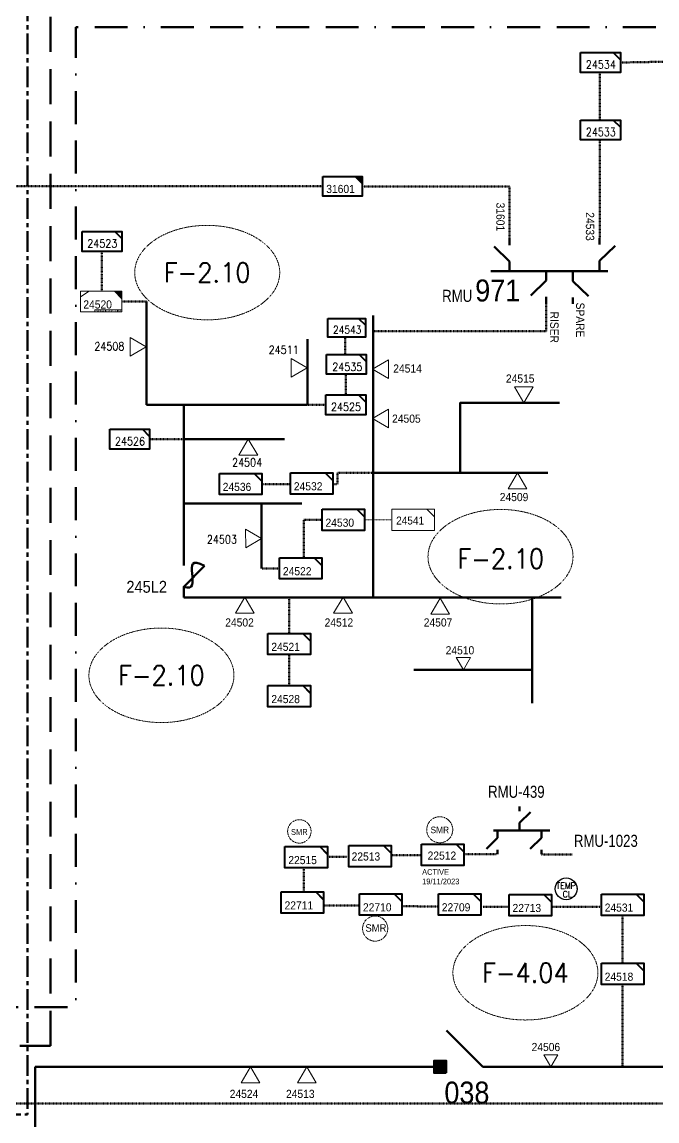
# Model space of a CAD drawing. Header units: metres. Extents: x 65984 to 144644, y -19036 to 23726.
# Drawn here: x 112093 to 112382, y 20495 to 20996 of the extents above; entities that cross this region are included whole.
import ezdxf
from ezdxf.enums import TextEntityAlignment as Align

# ---------------------------------------------------------------- set-up
doc = ezdxf.new("R2010")
doc.units = ezdxf.units.M
doc.header["$MEASUREMENT"] = 0
for name, pattern in [('( Border )', [1.75, 0.5, -0.25, 0.5, -0.25, 0, -0.25]), ('( Center )', [2, 1.25, -0.25, 0.25, -0.25]), ('DGN Style 3', [0.013877, 0, -0.013877]), ('HIDDEN2', [2381.25, 1587.5, -793.75])]:
    doc.linetypes.add(name, pattern=pattern)
doc.layers.get('0').update_dxf_attribs({"color": 95, "lineweight": 40})
for name, color, linetype, lineweight in [('ABS', 7, 'Continuous', 40), ('ABS NUMBER', 112, 'Continuous', 30), ('CONTRACTOR NAME', 95, 'Continuous', 40), ('d_eos', 111, 'Continuous', 40), ('d_eos no', 121, 'Continuous', 40), ('d_fco', 5, 'Continuous', 40), ('d_fco text', 95, 'Continuous', 40), ('d_oh branch', 94, 'Continuous', 40), ('d_switch', 95, 'Continuous', 40), ('d_tf', 1, 'Continuous', 40), ('d_tf no', 6, 'Continuous', 40), ('d_ug cable', 95, 'Continuous', 40), ('d_ug main line', 95, 'Continuous', 40), ('d_unit sub', 7, 'Continuous', 40), ('FDR  1  05', 172, 'Continuous', 40), ('FDR  1  16', 234, 'Continuous', 40), ('fedr no', 95, 'Continuous', 40), ('O H MAIN FEEDER', 4, 'Continuous', 100), ('SW N O', 114, 'Continuous', 30)]:
    doc.layers.add(name, color=color, linetype=linetype, lineweight=lineweight)
doc.styles.add('NASKHF', font='naskhf.shx', dxfattribs={"height": 8})
doc.styles.add('Style-Arial', font='arial.ttf')
doc.styles.add('Style-ENGINEERING', font='ENGINEERING.shx')
doc.styles.add('Style-msdefault', font='msdefault.shx')
doc.styles.add('Style-STANDARD', font='STANDARD.shx')

# ---------------------------------------------------------------- blocks, each defined once
blk = doc.blocks.new('SS')
at = {"color": 0, "linetype": 'ByBlock', "lineweight": -2, "flags": 128}
blk.add_lwpolyline([(6.95, 4.25), (10.45, 4.25), (10.45, 0.75)], close=True, dxfattribs=at)
at = {"color": 0, "linetype": 'ByBlock', "lineweight": -2, "extrusion": (0, 0, -1)}
blk.add_solid([(-6.95, 4.25), (-10.45, 4.25), (-10.45, 0.75)], dxfattribs=at)
at = {"color": 0, "linetype": 'ByBlock', "lineweight": -2}
blk.add_3dface([(-9.55, 4.25), (10.45, 4.25), (10.45, -5.75), (-9.55, -5.75)], dxfattribs=at)
blk = doc.blocks.new('ABS2_1_1')
at = {"color": 0, "linetype": 'ByBlock', "lineweight": -2, "ltscale": 500}
for q in [(-29900, 43500), (0, 0)]:
    blk.add_line((0, 13600), q, dxfattribs=at)
at = {"color": 0, "linetype": 'ByBlock', "lineweight": -2, "ltscale": 500, "flags": 128}
for points in [[(5000, 43600), (-5000, 43600), (-5000, 53600), (5000, 53600)], [(3791, 49653), (3791, 49653), (3791, 49653)]]:
    blk.add_lwpolyline(points, close=True, dxfattribs=at)
at = {"color": 0, "linetype": 'ByBlock', "lineweight": -2, "ltscale": 500}
for points in [[(5000, 43600), (-5000, 43600), (5000, 53600), (-5000, 53600)], [(3791, 49653), (3791, 49653), (3791, 49653)]]:
    blk.add_solid(points, dxfattribs=at)
blk = doc.blocks.new('*U679')
at = {"layer": 'd_fco', "color": 7, "linetype": 'Continuous', "lineweight": 100}
blk.add_line((-4.6, 4.21), (-10.13, 4.21), dxfattribs=at)
at = {"layer": 'd_fco', "color": 7, "linetype": 'Continuous', "lineweight": 100, "extrusion": (0, 0, -1), "flags": 128}
blk.add_lwpolyline([(-13.02, 4.21), (-7.07, 4.21), (4.4, -7.26)], dxfattribs=at)
at = {"layer": 'd_fco', "color": 7, "linetype": 'Continuous', "lineweight": 100}
blk.add_open_spline([(-4.4, -7.26), (-13, 7.69), (11.58, -7.67), (7.07, 4.21)], degree=3, dxfattribs=at)
blk = doc.blocks.new('TF_8')
at = {"color": 0, "linetype": 'ByBlock', "lineweight": -2}
blk.add_line((6.3, 4.95), (9.9, 1.35), dxfattribs=at)
blk.add_3dface([(-10.1, 4.95), (9.9, 4.95), (9.9, -5.05), (-10.1, -5.05)], dxfattribs=at)
blk = doc.blocks.new('exist.us-1000kva')
at = {"color": 0, "linetype": 'ByBlock', "lineweight": -2, "flags": 128}
blk.add_lwpolyline([(40, 12.9), (32.8, 20), (40, 20)], close=True, dxfattribs=at)
at = {"color": 0, "linetype": 'ByBlock', "lineweight": -2, "extrusion": (0, 0, -1)}
blk.add_solid([(-40, 12.9), (-32.8, 20), (-40, 20)], dxfattribs=at)
at = {"color": 0, "linetype": 'ByBlock', "lineweight": -2, "xscale": 2, "yscale": 2}
blk.add_blockref('TF_8', (20.2, 10.1), dxfattribs=at)
blk = doc.blocks.new('*U2135')
at = {"layer": 'd_unit sub', "color": 94, "linetype": 'Continuous', "lineweight": 40, "flags": 128}
blk.add_lwpolyline([(20, 10), (20, 2.7), (12.8, 10)], close=True, dxfattribs=at)
at = {"layer": 'd_unit sub', "color": 94, "linetype": 'Continuous', "lineweight": 40, "xscale": 2, "yscale": 2, "zscale": 0.8845711694560098, "rotation": 359.9999999999999}
blk.add_blockref('TF_8', (0.2, 0.1), dxfattribs=at)
blk = doc.blocks.new('TRA1_608')
at = {"layer": 'd_tf', "color": 94, "linetype": 'Continuous', "lineweight": 0, "ltscale": 0.000426762, "flags": 128}
blk.add_lwpolyline([(-5.05, 8.63), (4.95, 8.64), (0, 0)], close=True, dxfattribs=at)
blk = doc.blocks.new('TRA1_609')
at = {"layer": 'd_tf', "color": 7, "linetype": 'Continuous', "lineweight": 0, "ltscale": 0.000426762, "flags": 128}
blk.add_lwpolyline([(-5.05, 8.63), (4.95, 8.64), (0, 0)], close=True, dxfattribs=at)
blk = doc.blocks.new('TRA1_611')
at = {"layer": 'd_tf', "color": 7, "linetype": 'Continuous', "lineweight": 0, "ltscale": 0.000426762, "flags": 128}
blk.add_lwpolyline([(10, -17), (0, 0), (-10, -17)], close=True, dxfattribs=at)
blk = doc.blocks.new('TRA1_610')
at = {"layer": 'd_tf', "color": 7, "linetype": 'Continuous', "lineweight": 0, "ltscale": 0.000426762, "xscale": 1.000046566088347, "yscale": 1.000046566088347, "zscale": 1.000046566088347, "rotation": 180.0000042736749}
blk.add_blockref('TRA1_611', (0, 0), dxfattribs=at)
blk = doc.blocks.new('*U2223')
at = {"layer": 'd_unit sub', "color": 7, "linetype": 'Continuous', "lineweight": 40, "flags": 128}
blk.add_lwpolyline([(20, 10), (20, 2.7), (12.8, 10)], close=True, dxfattribs=at)
at = {"layer": 'd_unit sub', "color": 7, "linetype": 'Continuous', "lineweight": 40, "xscale": 2, "yscale": 2, "zscale": 0.8845711694560098, "rotation": 359.9999999999999}
blk.add_blockref('TF_8', (0.2, 0.1), dxfattribs=at)
blk = doc.blocks.new('*U2256')
at = {"layer": 'd_unit sub', "color": 7, "linetype": 'Continuous', "lineweight": 40, "flags": 128}
blk.add_lwpolyline([(5.46, 4.27), (8.54, 4.27), (8.54, 1.2)], close=True, dxfattribs=at)
at = {"layer": 'd_unit sub', "color": 7, "linetype": 'Continuous', "lineweight": 40, "xscale": 0.8535245333131425, "yscale": 0.8535245333131425, "zscale": 0.4018259368777647}
blk.add_blockref('TF_8', (0.09, 0.05), dxfattribs=at)
blk = doc.blocks.new('*U2164')
at = {"layer": 'd_unit sub', "color": 2, "linetype": 'Continuous', "lineweight": 40, "flags": 128}
blk.add_lwpolyline([(20, 10), (20, 2.7), (12.8, 10)], close=True, dxfattribs=at)
at = {"layer": 'd_unit sub', "color": 2, "linetype": 'Continuous', "lineweight": 40, "xscale": 2, "yscale": 2, "zscale": 0.8845711694560098, "rotation": 359.9999999999999}
blk.add_blockref('TF_8', (0.2, 0.1), dxfattribs=at)
blk = doc.blocks.new('TRA1_605')
at = {"layer": 'd_tf', "color": 94, "linetype": 'Continuous', "lineweight": 0, "ltscale": 0.000426762, "flags": 128}
blk.add_lwpolyline([(10, -17), (0, 0), (-10, -17)], close=True, dxfattribs=at)
blk = doc.blocks.new('TRA1_604')
at = {"layer": 'd_tf', "color": 94, "linetype": 'Continuous', "lineweight": 0, "ltscale": 0.000426762, "xscale": 1.000046566088347, "yscale": 1.000046566088347, "zscale": 1.000046566088347, "rotation": 180.0000042736749}
blk.add_blockref('TRA1_605', (0, 0), dxfattribs=at)
blk = doc.blocks.new('*U3527')
at = {"layer": 'SW N O', "color": 1}
blk.add_circle((0, 0), 16.8, dxfattribs=at)
at = {"layer": 'SW N O', "color": 1, "insert": (1.7, -1.8), "char_height": 9.6, "attachment_point": 5, "line_spacing_factor": 0.812622, "style": 'Style-STANDARD'}
blk.add_mtext('TEMP.\\PCL', dxfattribs=at)
blk = doc.blocks.new('*U3819')
at = {"layer": 'd_unit sub', "color": 7, "linetype": 'Continuous', "lineweight": 13, "flags": 128}
blk.add_lwpolyline([(20, 10), (20, 2.7), (12.8, 10)], close=True, dxfattribs=at)
at = {"layer": 'd_unit sub', "color": 7, "linetype": 'Continuous', "lineweight": 13, "xscale": 2, "yscale": 2, "zscale": 0.7099110778313442, "rotation": 359.9999999999999}
blk.add_blockref('TF_8', (0.2, 0.1), dxfattribs=at)
blk = doc.blocks.new('*U3868')
at = {"layer": 'd_unit sub', "color": 7, "linetype": 'Continuous', "lineweight": 40, "flags": 128}
blk.add_lwpolyline([(5.46, 4.27), (8.54, 4.27), (8.54, 1.2)], close=True, dxfattribs=at)
at = {"layer": 'd_unit sub', "color": 7, "linetype": 'Continuous', "lineweight": 40, "xscale": 0.8535245333131424, "yscale": 0.8535245333131424, "zscale": 0.382560256587331}
blk.add_blockref('TF_8', (0.09, 0.05), dxfattribs=at)

msp = doc.modelspace()

# ---------------------------------------------------------------- linework, layer by layer
at = {"layer": 'CONTRACTOR NAME', "color": 1, "lineweight": 13, "ltscale": 0.498271, "flags": 128}
for points in [[(112131.08, 20863.53), (112126.15, 20863.53), (112126.15, 20864.52), (112131.08, 20864.52)], [(112136.5, 20863.53), (112131.08, 20863.53), (112131.08, 20864.52), (112136.5, 20864.52)], [(112138.5, 20863.53), (112136.5, 20863.53), (112136.5, 20864.52), (112138.5, 20864.52)]]:
    msp.add_lwpolyline(points, close=True, dxfattribs=at)
at = {"layer": 'd_eos', "color": 7, "linetype": 'Continuous', "lineweight": 211, "ltscale": 0.638341}
for p, q in [((112315.06, 20893.96), (112315.06, 20896.79)), ((112356.06, 20894.26), (112356.06, 20897.08)), ((112315.06, 20886.52), (112308.05, 20893.31)), ((112356.06, 20886.82), (112363.07, 20893.61)), ((112315.06, 20881.87), (112315.06, 20886.52)), ((112356.06, 20882.17), (112356.06, 20886.82)), ((112306.55, 20882.16), (112359.8, 20882.17)), ((112331.77, 20882.46), (112331.77, 20877.81)), ((112343.92, 20882.17), (112343.92, 20877.52)), ((112331.77, 20877.81), (112324.77, 20871.01)), ((112343.92, 20877.52), (112350.92, 20870.72)), ((112331.77, 20870.36), (112331.77, 20867.54)), ((112343.92, 20870.07), (112343.92, 20867.25))]:
    msp.add_line(p, q, dxfattribs=at)
at = {"layer": 'd_eos', "color": 7, "linetype": 'Continuous', "lineweight": 211, "ltscale": 0.465351}
for p, q in [((112319.52, 20636.36), (112319.52, 20638.42)), ((112319.52, 20630.93), (112324.62, 20635.89)), ((112319.52, 20627.55), (112319.52, 20630.93)), ((112307.65, 20627.55), (112333.44, 20627.54)), ((112309.59, 20627.55), (112309.59, 20624.16)), ((112329.52, 20627.54), (112329.52, 20624.15)), ((112309.59, 20624.16), (112304.49, 20619.2)), ((112329.52, 20624.15), (112324.42, 20619.2)), ((112309.59, 20618.73), (112309.59, 20616.67)), ((112329.52, 20618.73), (112329.52, 20616.67))]:
    msp.add_line(p, q, dxfattribs=at)
at = {"layer": 'd_oh branch', "color": 7, "linetype": 'Continuous', "lineweight": 100}
for p, q in [((112149.65, 20868.24), (112149.65, 20821.23)), ((112252.9, 20733.28), (112252.9, 20861.85)), ((112222.95, 20821.23), (112222.95, 20851.07)), ((112222.95, 20821.23), (112149.65, 20821.23)), ((112166.69, 20821.23), (112166.69, 20748.54)), ((112212.52, 20805.59), (112166.69, 20805.59)), ((112253.14, 20790.28), (112332.48, 20790.28)), ((112220.45, 20776.42), (112166.69, 20776.42)), ((112202.05, 20776.42), (112202.05, 20746.82)), ((112166.67, 20733.58), (112338.54, 20733.58)), ((112325.37, 20733.58), (112325.37, 20685.53)), ((112271.39, 20700.67), (112325.37, 20700.67))]:
    msp.add_line(p, q, dxfattribs=at)
at = {"layer": 'd_oh branch', "color": 7, "linetype": 'Continuous', "lineweight": 100, "flags": 128}
msp.add_lwpolyline([(112292.55, 20790.28), (112292.55, 20822.23), (112337.77, 20822.23)], dxfattribs=at)
at = {"layer": 'd_ug cable', "color": 7, "linetype": 'DGN Style 3', "lineweight": 140}
for p, q in [((111867.62, 20920.76), (112229.99, 20920.76)), ((112129.44, 20891.11), (112129.44, 20872.94)), ((112149.65, 20868.24), (112138.5, 20868.24)), ((112240.12, 20851.98), (112240.12, 20843.94)), ((112240.41, 20835.16), (112240.41, 20825.77)), ((112222.95, 20821.23), (112231.39, 20821.23)), ((112151.12, 20805.59), (112166.69, 20805.59)), ((112210.3, 20746.82), (112202.05, 20746.82)), ((112214.66, 20733.58), (112214.66, 20717.22)), ((112214.66, 20707.57), (112214.66, 20693.45))]:
    msp.add_line(p, q, dxfattribs=at)
at = {"layer": 'd_ug cable', "color": 7, "linetype": 'DGN Style 3', "lineweight": 13}
msp.add_line((112261.37, 20768.94), (112249.08, 20768.94), dxfattribs=at)
at = {"layer": 'd_ug cable', "color": 94, "linetype": 'DGN Style 3', "lineweight": 140}
for p, q in [((112231.87, 20615.55), (112241.11, 20615.55)), ((112221.32, 20600.22), (112221.32, 20610.18)), ((112230.3, 20593.3), (112246.82, 20593.31)), ((112282.64, 20592.94), (112265.89, 20593.03)), ((112314.71, 20592.83), (112302.76, 20592.83)), ((112356.76, 20592.83), (112334.22, 20592.83)), ((112366.48, 20567.09), (112366.48, 20588.88)), ((112366.48, 20519.93), (112366.48, 20557.45))]:
    msp.add_line(p, q, dxfattribs=at)
at = {"layer": 'd_ug cable', "color": 251, "linetype": 'HIDDEN2', "lineweight": 106, "ltscale": 0.01}
msp.add_lwpolyline([(111853.85, 20529.49), (112105.94, 20529.49), (112105.94, 21006.08), (112649.02, 21006.08), (112649.02, 21060.93)], dxfattribs=at)
at = {"layer": 'd_ug cable', "color": 7, "linetype": 'DGN Style 3', "lineweight": 140, "flags": 128}
for points in [[(112365.53, 20977.07), (112388.87, 20977.48)], [(112356.16, 20950.88), (112356.16, 20972.54)], [(112356.16, 20897.33), (112356.16, 20941.82)], [(112315.06, 20896.79), (112315.06, 20920.68), (112247.85, 20920.68)], [(112331.77, 20867.54), (112331.77, 20854.83), (112252.9, 20854.83)], [(112253.14, 20790.28), (112236.72, 20790.28), (112236.72, 20785.21), (112234.57, 20785.21)], [(112215.27, 20785.21), (112202.18, 20785.21)], [(112229.68, 20768.92), (112221.43, 20768.92), (112221.43, 20751.64)]]:
    msp.add_lwpolyline(points, dxfattribs=at)
at = {"layer": 'd_ug cable', "color": 94, "linetype": 'DGN Style 3', "lineweight": 140, "flags": 128}
for points in [[(112274.89, 20616.28), (112260.99, 20616.28)], [(112308.89, 20616.69), (112294.99, 20616.69)], [(112343.51, 20616.65), (112329.61, 20616.65)]]:
    msp.add_lwpolyline(points, dxfattribs=at)
at = {"layer": 'd_ug cable', "color": 194, "linetype": 'DGN Style 3', "lineweight": 100, "flags": 128}
msp.add_lwpolyline([(111987.52, 20104.02), (112792.37, 20104.02), (112792.37, 20503.29), (111987.52, 20503.29)], close=True, dxfattribs=at)
at = {"layer": 'd_ug cable', "color": 2, "linetype": 'DGN Style 3', "lineweight": 13}
for centre, radius in [((112219.31, 20627.09), 5.34), ((112283.24, 20627.85), 5.93), ((112253.83, 20582.87), 5.73)]:
    msp.add_circle(centre, radius, dxfattribs=at)
at = {"layer": 'd_ug main line', "color": 194, "linetype": '( Border )', "lineweight": 140, "ltscale": 30, "flags": 128}
msp.add_lwpolyline([(111708.02, 20547.14), (112117.6, 20547.14), (112117.6, 20993.15), (112745.11, 20993.15), (112745.11, 21140.21)], dxfattribs=at)
at = {"layer": 'FDR  1  05', "color": 7, "linetype": 'Continuous', "lineweight": 13}
msp.add_line((112119.67, 20870.4), (112123.63, 20872.94), dxfattribs=at)
at = {"layer": 'FDR  1  16', "color": 3, "linetype": '( Center )', "lineweight": 140, "ltscale": 7.500037, "flags": 128}
msp.add_lwpolyline([(111933.11, 20498.27), (112095.51, 20498.27), (112095.51, 21019.22), (112328.02, 21019.22), (112328.02, 21054.14)], dxfattribs=at)
at = {"layer": 'fedr no', "color": 82, "linetype": 'DGN Style 3', "lineweight": 13, "true_color": 0x1dc70e}
for centre in [(112177.36, 20881.44), (112310.91, 20752.14), (112156.51, 20698.15), (112322.25, 20562.75)]:
    msp.add_ellipse(centre, major_axis=(33.02, 0), ratio=0.651175, dxfattribs=at)
at = {"layer": 'O H MAIN FEEDER', "color": 94, "lineweight": 211, "ltscale": 0.426762}
msp.add_line((112099.04, 20519.93), (112099.04, 20328.12), dxfattribs=at)
at = {"layer": 'O H MAIN FEEDER', "color": 94, "lineweight": 211, "ltscale": 0.498271}
msp.add_line((112306.02, 20519.93), (112654.08, 20519.93), dxfattribs=at)
at = {"layer": 'O H MAIN FEEDER', "color": 94, "lineweight": 211, "ltscale": 0.498271, "flags": 128}
msp.add_lwpolyline([(112099.04, 20519.93), (112282.88, 20519.93)], dxfattribs=at)

# ---------------------------------------------------------------- block references
at = {"layer": 'ABS', "color": 7, "linetype": 'Continuous', "lineweight": 211, "ltscale": 0.829472, "xscale": 0.000555747191877611, "yscale": -0.0005557471918776113, "zscale": 0.0003680335276451397, "rotation": 270.0000000000002}
msp.add_blockref('ABS2_1_1', (112310.44, 20519.93), dxfattribs=at)
at = {"layer": 'd_fco', "color": 7, "linetype": 'Continuous', "lineweight": 100, "extrusion": (0, 0, -1), "xscale": 0.8229668370899434, "yscale": 0.8229668370899434, "zscale": 0.8229668370899434, "rotation": 269.999999999559}
msp.add_blockref('*U679', (-112170.13, 20744.29), dxfattribs=at)
at = {"layer": 'd_tf', "color": 7, "linetype": 'Continuous', "lineweight": 0, "ltscale": 0.000426762}
for name, p, xscale, yscale, zscale, rotation in [('TRA1_610', (112149.56, 20847.61), 0.4267628141947012, 0.4267628141947012, 0.4267628141947012, 89.90821925562032), ('TRA1_610', (112222.88, 20838.06), 0.4267628141947012, 0.4267628141947012, 0.4267628141947012, 89.90821925562032), ('TRA1_610', (112252.62, 20837.51), 0.4267628141947012, 0.4267628141947012, 0.4267628141947012, 269.9082192556203), ('TRA1_610', (112252.62, 20815.01), 0.4267628141947012, 0.4267628141947012, 0.4267628141947012, 269.9082192556203), ('TRA1_610', (112318.62, 20790.27), 0.4267628141947012, 0.4267628141947012, 0.4267628141947012, 179.9082192556203), ('TRA1_610', (112194.54, 20733.68), 0.4267628141947012, 0.4267628141947012, 0.4267628141947012, 179.9082192556203), ('TRA1_610', (112239.22, 20733.68), 0.4267628141947012, 0.4267628141947012, 0.4267628141947012, 179.9082192556203), ('TRA1_610', (112283.45, 20733.19), 0.4267628141947012, 0.4267628141947012, 0.4267628141947012, 179.9082192556203), ('TRA1_609', (112294.02, 20700.67), 0.6401422308442759, 0.6401422308442759, 0.6401422308442759, 359.908396840603)]:
    msp.add_blockref(name, p, dxfattribs=dict(at, xscale=xscale, yscale=yscale, zscale=zscale, rotation=rotation))
at = {"layer": 'd_tf', "color": 7, "linetype": 'Continuous', "lineweight": 0, "ltscale": 0.000426762, "extrusion": (0, 0, -1), "xscale": 0.4267628141947012, "yscale": 0.4267628141947012, "zscale": 0.4267628141947012}
for p, rotation in [((-112321.53, 20822.23), 359.9082192556203), ((-112196.07, 20805.58), 179.9082192556203), ((-112202.12, 20760.39), 269.9082192556203)]:
    msp.add_blockref('TRA1_610', p, dxfattribs=dict(at, rotation=rotation))
at = {"layer": 'd_tf', "color": 94, "linetype": 'Continuous', "lineweight": 0, "ltscale": 0.000426762}
for name, p, xscale, yscale, zscale, rotation in [('TRA1_608', (112333.89, 20519.93), 0.6401422308442759, 0.6401422308442759, 0.6401422308442759, 359.908396840603), ('TRA1_604', (112197.07, 20519.92), 0.4267628141947011, 0.4267628141947011, 0.4267628141947011, 179.9082192556203), ('TRA1_604', (112222.71, 20519.92), 0.4267628141947011, 0.4267628141947011, 0.4267628141947011, 179.9082192556203)]:
    msp.add_blockref(name, p, dxfattribs=dict(at, xscale=xscale, yscale=yscale, zscale=zscale, rotation=rotation))
at = {"layer": 'd_unit sub', "color": 7, "linetype": 'Continuous', "lineweight": 40}
for name, p, xscale, yscale, zscale in [('*U2256', (112356.46, 20977.06), 1.062057541562809, 1.062057541562809, 1.062057541562809), ('*U2256', (112356.46, 20946.34), 1.062057541562809, 1.062057541562809, 1.062057541562809), ('SS', (112238.52, 20921.35), 0.8932250764363355, 0.8932250764363355, 0.4466125382181678), ('*U2256', (112129.43, 20895.64), 1.062057541562809, 1.062057541562809, 1.062057541562809), ('*U3868', (112240.81, 20856.26), 1.003988347919865, 1.003988347919865, 1.003988347919865), ('*U2256', (112240.72, 20839.68), 1.062057541562809, 1.062057541562809, 1.062057541562809), ('*U2256', (112240.46, 20821.23), 1.062057541562809, 1.062057541562809, 1.062057541562809), ('*U2256', (112142.05, 20805.58), 1.062057541562809, 1.062057541562809, 1.062057541562809), ('*U2223', (112224.93, 20785.48), 0.4824510241714298, 0.4824510241714298, 0.4824510241714298), ('*U2223', (112192.54, 20785.21), 0.4824510241714298, 0.4824510241714298, 0.4824510241714298), ('*U2223', (112239.34, 20768.92), 0.4824510241714298, 0.4824510241714298, 0.4824510241714298), ('*U2223', (112219.96, 20746.82), 0.4824510241714298, 0.4824510241714298, 0.4824510241714298), ('*U2223', (112214.67, 20712.4), 0.4824510241714298, 0.4824510241714298, 0.4824510241714298), ('*U2223', (112214.67, 20688.62), 0.4824510241714298, 0.4824510241714298, 0.4824510241714298)]:
    msp.add_blockref(name, p, dxfattribs=dict(at, xscale=xscale, yscale=yscale, zscale=zscale))
at = {"layer": 'd_unit sub', "color": 7, "linetype": 'Continuous', "lineweight": 13, "xscale": 0.4869306125603894, "yscale": 0.4869306125603894, "zscale": 0.4869306125603894, "rotation": 359.9999999999999}
msp.add_blockref('*U3819', (112271.12, 20768.96), dxfattribs=at)
at = {"layer": 'd_unit sub', "color": 2, "linetype": 'Continuous', "lineweight": 40, "xscale": 0.4824510241714298, "yscale": 0.4824510241714298, "zscale": 0.4824510241714298}
for p in [(112222.42, 20615.34), (112284.55, 20616.45), (112256.39, 20593.84)]:
    msp.add_blockref('*U2164', p, dxfattribs=at)
at = {"layer": 'd_unit sub', "color": 94, "linetype": 'Continuous', "lineweight": 40, "xscale": 0.4824510241714298, "yscale": 0.4824510241714298, "zscale": 0.4824510241714298}
for p in [(112251.44, 20615.86), (112220.7, 20594.71), (112292.31, 20593.86), (112324.51, 20593.54), (112366.49, 20593.7), (112366.49, 20562.27)]:
    msp.add_blockref('*U2135', p, dxfattribs=at)
at = {"layer": 'FDR  1  05', "color": 7, "linetype": 'Continuous', "lineweight": 13, "xscale": 0.4706953856588768, "yscale": 0.4706953856588768, "zscale": 0.4267622666565712, "rotation": 359.9999999999999}
msp.add_blockref('exist.us-1000kva', (112119.67, 20863.53), dxfattribs=at)
at = {"layer": 'SW N O', "color": 1, "xscale": 0.2950694635422144, "yscale": 0.2950694635422144, "zscale": 0.2950694635422144}
msp.add_blockref('*U3527', (112340.82, 20600.96), dxfattribs=at)

# ---------------------------------------------------------------- texts
at = {"layer": 'ABS NUMBER', "color": 7, "lineweight": 140, "style": 'Style-Arial', "width": 0.88}
msp.add_text('038', height=10, dxfattribs=at).set_placement((112285.35, 20513.22), align=Align.TOP_LEFT)
at = {"layer": 'CONTRACTOR NAME', "color": 1, "lineweight": 13, "style": 'Style-msdefault', "width": 0.945946}
for s, height, p in [('1500 KVA', 0.653, (112126.29, 20864.32)), ('2020.06.01', 0.653, (112131.31, 20864.36)), ('BDC', 0.572, (112136.84, 20864.32))]:
    msp.add_text(s, height=height, dxfattribs=at).set_placement(p, align=Align.TOP_LEFT)
at = {"layer": 'd_eos no', "color": 7, "linetype": 'Continuous', "lineweight": 140, "style": 'Style-Arial', "width": 0.88}
msp.add_text('971', height=10, dxfattribs=at).set_placement((112299.39, 20878.3), align=Align.TOP_LEFT)
at = {"layer": 'd_eos no', "color": 7, "linetype": 'Continuous', "lineweight": 53, "style": 'Style-msdefault', "width": 0.818182}
for s, p in [('RMU', (112284.35, 20873.61)), ('RMU-439', (112305.25, 20647.89)), ('RMU-1023', (112344.34, 20625.57))]:
    msp.add_text(s, height=5.5, dxfattribs=at).set_placement(p, align=Align.TOP_LEFT)
at = {"layer": 'd_fco text', "color": 7, "linetype": 'Continuous', "lineweight": 80, "style": 'Style-msdefault', "width": 0.916667}
msp.add_text('245L2', height=5.423, dxfattribs=at).set_placement((112140.55, 20741.14), align=Align.TOP_LEFT)
at = {"layer": 'd_switch', "color": 7, "linetype": 'Continuous', "lineweight": 30, "style": 'Style-ENGINEERING', "width": 0.921053}
msp.add_text('31601', height=3.8, rotation=270, dxfattribs=at).set_placement((112312.8, 20913.31), align=Align.TOP_LEFT)
msp.add_text('24533', height=3.8, rotation=270, dxfattribs=at).set_placement((112353.58, 20895.91), align=Align.TOP_RIGHT)
at = {"layer": 'd_switch', "color": 3, "linetype": 'Continuous', "lineweight": 30, "style": 'Style-ENGINEERING', "width": 0.921053}
for s, rotation, p in [('SPARE', 270.0075, (112349.14, 20851.93)), ('RISER', 270, (112337.34, 20849.42))]:
    msp.add_text(s, height=3.8, rotation=rotation, dxfattribs=at).set_placement(p, align=Align.TOP_RIGHT)
at = {"layer": 'd_tf no', "color": 7, "linetype": 'Continuous', "lineweight": 40, "style": 'Style-STANDARD', "width": 0.945946}
for s, height, p in [('24534', 3.7, (112356.59, 20976.14)), ('24533', 3.7, (112356.59, 20945.42)), ('24523', 3.7, (112129.56, 20894.72)), ('24543', 3.502, (112241.13, 20855.44)), ('24508', 3.7, (112132.83, 20847.89)), ('24511', 3.7, (112212.21, 20846.33)), ('24535', 3.7, (112241.12, 20838.54)), ('24525', 3.7, (112240.59, 20820.31)), ('24526', 3.7, (112142.18, 20804.66)), ('24504', 3.7, (112195.53, 20795.06)), ('24503', 3.7, (112184.03, 20760.02))]:
    msp.add_text(s, height=height, dxfattribs=at).set_placement(p, align=Align.MIDDLE_CENTER)
at = {"layer": 'd_tf no', "color": 7, "linetype": 'Continuous', "lineweight": 40, "style": 'Style-msdefault', "width": 0.945946}
for s, p in [('31601', (112231.57, 20921.37)), ('24514', (112262.06, 20839.64)), ('24515', (112313.38, 20835.08)), ('24505', (112261.54, 20816.82)), ('24536', (112184.42, 20785.76)), ('24532', (112216.81, 20786.03)), ('24509', (112310.57, 20781.13)), ('24530', (112231.22, 20769.47)), ('24522', (112211.84, 20747.37)), ('24502', (112185.56, 20724.05)), ('24512', (112230.81, 20724.05)), ('24507', (112275.96, 20724.05)), ('24521', (112206.55, 20712.95)), ('24510', (112285.93, 20711.38)), ('24528', (112206.55, 20689.18))]:
    msp.add_text(s, height=3.7, dxfattribs=at).set_placement(p, align=Align.TOP_LEFT)
at = {"layer": 'd_tf no', "color": 7, "linetype": 'Continuous', "lineweight": 13, "style": 'Style-msdefault', "width": 0.945946}
for s, height, p in [('24520', 3.7, (112120.95, 20868.8)), ('24541', 3.612, (112263.4, 20770.39))]:
    msp.add_text(s, height=height, dxfattribs=at).set_placement(p, align=Align.TOP_LEFT)
at = {"layer": 'd_tf no', "color": 1, "linetype": 'Continuous', "lineweight": 40, "style": 'Style-msdefault', "width": 0.945946}
for height, p in [(2.697, (112215.51, 20628.2)), (2.997, (112279.06, 20629.29))]:
    msp.add_text('SMR', height=height, dxfattribs=at).set_placement(p, align=Align.TOP_LEFT)
at = {"layer": 'd_tf no', "color": 2, "linetype": 'Continuous', "lineweight": 40, "style": 'Style-msdefault', "width": 0.945946}
for s, p in [('22515', (112214.29, 20615.9)), ('22512', (112277.72, 20617.93)), ('22710', (112248.27, 20594.39))]:
    msp.add_text(s, height=3.7, dxfattribs=at).set_placement(p, align=Align.TOP_LEFT)
at = {"layer": 'd_tf no', "color": 94, "linetype": 'Continuous', "lineweight": 40, "style": 'Style-msdefault', "width": 0.945946}
for s, p in [('22513', (112243.11, 20617.54)), ('22711', (112212.58, 20595.27)), ('22709', (112284.18, 20594.41)), ('22713', (112316.39, 20594.09)), ('24531', (112358.36, 20594.26)), ('24518', (112358.36, 20562.82)), ('24506', (112325.07, 20530.81)), ('24524', (112187.6, 20509.48)), ('24513', (112213.24, 20509.48))]:
    msp.add_text(s, height=3.7, dxfattribs=at).set_placement(p, align=Align.TOP_LEFT)
at = {"layer": 'd_tf no', "color": 121, "linetype": 'Continuous', "lineweight": 40, "insert": (112275.22, 20609.93), "char_height": 2.5941, "attachment_point": 1, "style": 'NASKHF'}
msp.add_mtext('\\Fmsdefault;\\H1x;\\W0.945946;ACTIVE\\P19/11/2023', dxfattribs=at)
at = {"layer": 'd_tf no', "color": 1, "linetype": 'Continuous', "lineweight": 40, "insert": (112249.39, 20584.84), "char_height": 3.4086, "attachment_point": 1, "style": 'NASKHF'}
msp.add_mtext('\\Fmsdefault;\\H1x;\\W0.945946;SMR^I', dxfattribs=at)
at = {"layer": 'fedr no', "color": 6, "linetype": 'Continuous', "lineweight": 40, "char_height": 8.852, "attachment_point": 5, "style": 'Style-STANDARD'}
for s, insert in [('F-2.10', (112177.36, 20881.44)), ('F-2.10', (112311.04, 20751.26)), ('F-2.10', (112156.51, 20698.15)), ('F-4.04', (112322.25, 20562.75))]:
    msp.add_mtext(s, dxfattribs=dict(at, insert=insert))

doc.saveas('drawing.dxf')
